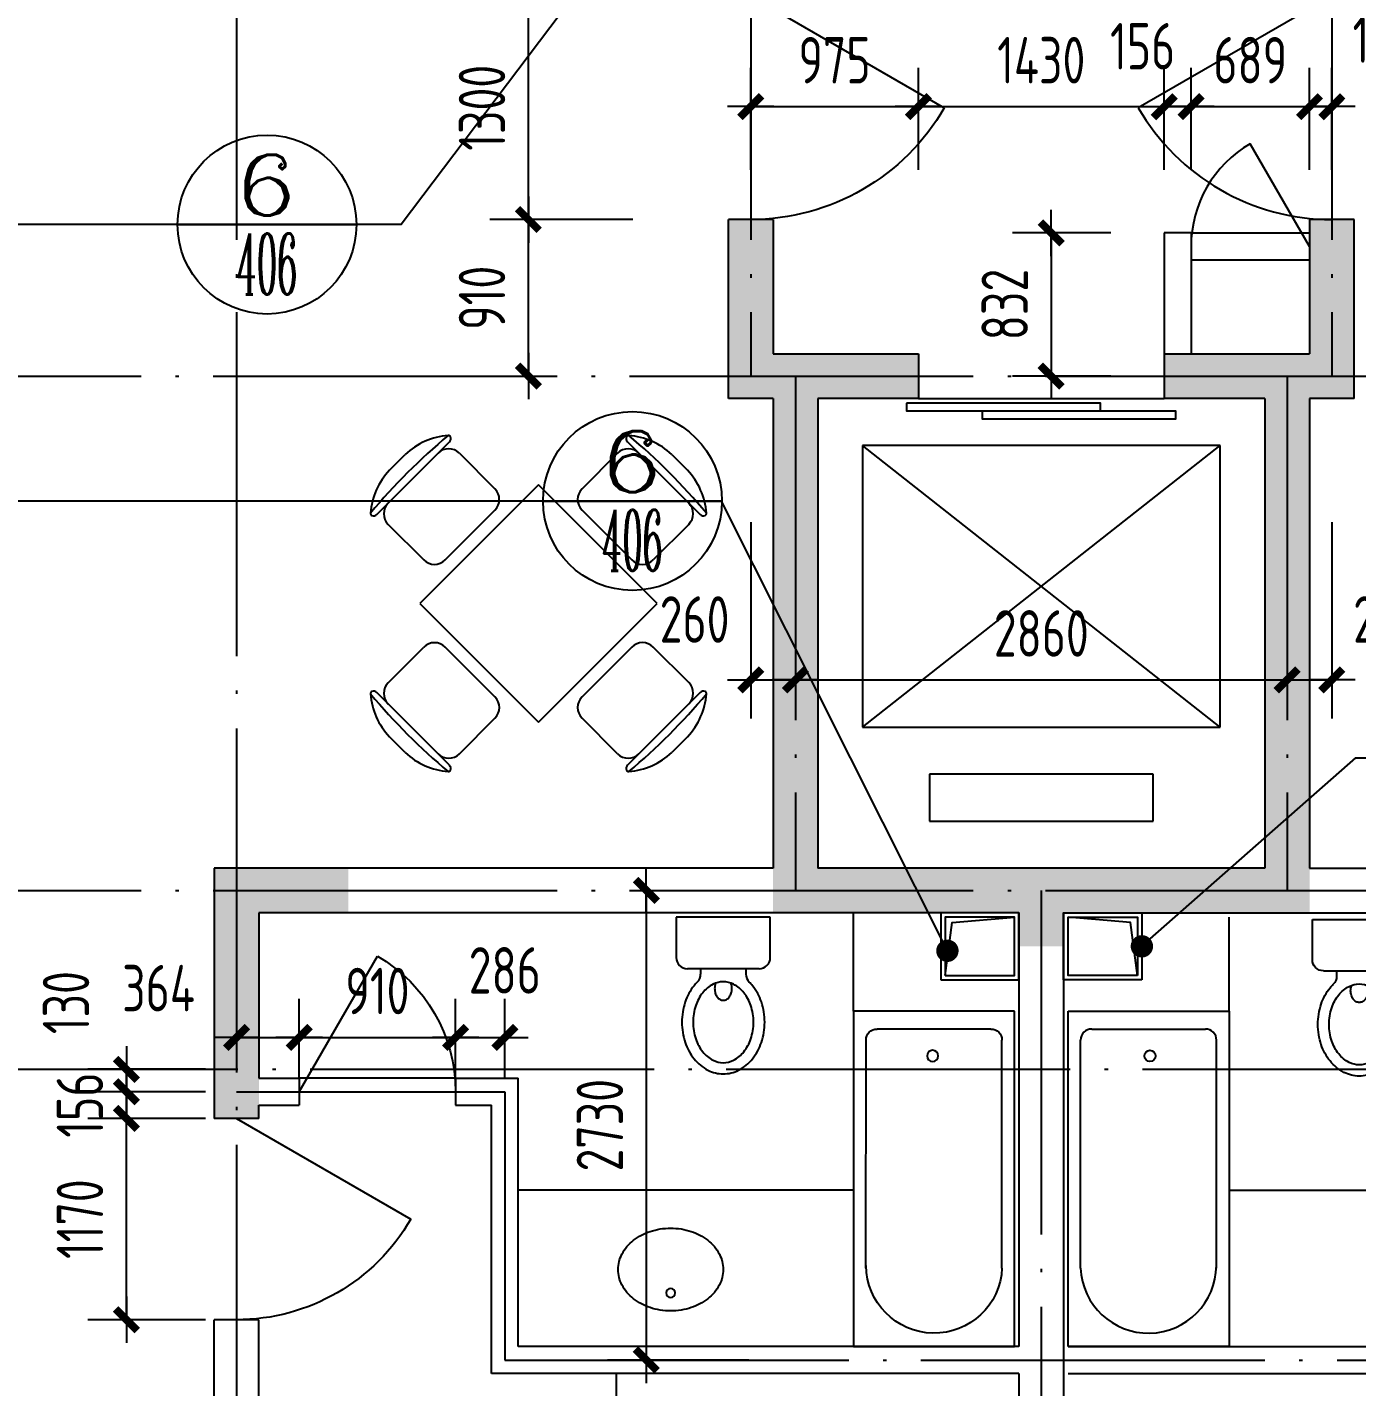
# Model space of a CAD drawing. Extents: x -726032 to 135930, y -151624 to 587044.
# Drawn here: x -609762 to -602029, y 556054 to 563958 of the extents above; entities that cross this region are included whole.
import ezdxf
from ezdxf.enums import TextEntityAlignment as Align

# ---------------------------------------------------------------- set-up
doc = ezdxf.new("R2010")
doc.units = 0
doc.header["$LTSCALE"] = 1000
doc.header["$MEASUREMENT"] = 0
doc.linetypes.add('DOTE', pattern=[2.42, 2, -0.2, 0.02, -0.2])
doc.layers.get('0').update_dxf_attribs({"linetype": 'CONTINUOUS'})
doc.layers.get('DEFPOINTS').update_dxf_attribs({"color": 1, "linetype": 'CONTINUOUS'})
for name, color, linetype in [('COLUMN', 170, 'CONTINUOUS'), ('DOTE', 8, 'DOTE'), ('GROUND', 45, 'CONTINUOUS'), ('LVTRY', 6, 'CONTINUOUS'), ('PUB_DIM', 245, 'CONTINUOUS'), ('STAIR', 42, 'CONTINUOUS'), ('WALL', 255, 'CONTINUOUS'), ('WINDOW', 155, 'CONTINUOUS'), ('WINDOW_TEXT', 7, 'CONTINUOUS'), ('家具', 252, 'CONTINUOUS'), ('引线', 213, 'CONTINUOUS')]:
    doc.layers.add(name, color=color, linetype=linetype)
doc.styles.add('COMP', font='COMPLEX', dxfattribs={"bigfont": 'hztxt'})
doc.styles.add('DIM_FONT', font='isocp.shx', dxfattribs={"width": 0.8})
doc.styles.add('SIMPLEX', font='SIMPLEX.SHX')
doc.dimstyles.new('AXIS', dxfattribs={"dimtxt": 300, "dimasz": 1, "dimexe": 250, "dimexo": 300, "dimgap": 150, "dimtad": 1, "dimdec": 0, "dimzin": 0, "dimdsep": 46, "dimtxsty": 'DIM_FONT', "dimcen": 0.09, "dimse1": 1, "dimse2": 1, "dimclrt": 142, "dimadec": 0, "dimazin": 0, "dimtfac": 1, "dimtdec": 0, "dimtix": 1, "dimtmove": 2, "dimatfit": 3, "dimfxl": 1, "dimtolj": 1, "dimtzin": 0, "dimarcsym": 0})
doc.dimstyles.new('DIMA', dxfattribs={"dimtxt": 300, "dimasz": 1, "dimexe": 250, "dimexo": 300, "dimgap": 150, "dimtad": 1, "dimdec": 0, "dimzin": 0, "dimdsep": 46, "dimtxsty": 'DIM_FONT', "dimcen": 0.09, "dimse1": 1, "dimclrt": 142, "dimadec": 0, "dimazin": 0, "dimtfac": 1, "dimtdec": 0, "dimtix": 1, "dimtmove": 2, "dimatfit": 3, "dimfxl": 1, "dimtolj": 1, "dimtzin": 0, "dimarcsym": 0})
doc.dimstyles.new('DIMB', dxfattribs={"dimtxt": 300, "dimasz": 1, "dimexe": 250, "dimexo": 300, "dimgap": 150, "dimtad": 1, "dimdec": 0, "dimzin": 0, "dimdsep": 46, "dimtxsty": 'DIM_FONT', "dimcen": 0.09, "dimse2": 1, "dimclrt": 142, "dimadec": 0, "dimazin": 0, "dimtfac": 1, "dimtdec": 0, "dimtix": 1, "dimtmove": 2, "dimatfit": 3, "dimfxl": 1, "dimtolj": 1, "dimtzin": 0, "dimarcsym": 0})
doc.dimstyles.new('DIMN', dxfattribs={"dimtxt": 300, "dimasz": 1, "dimexe": 250, "dimexo": 300, "dimgap": 150, "dimtad": 1, "dimdec": 0, "dimzin": 0, "dimdsep": 46, "dimtxsty": 'DIM_FONT', "dimcen": 0.09, "dimclrt": 142, "dimadec": 0, "dimazin": 0, "dimtfac": 1, "dimtdec": 0, "dimtix": 1, "dimtmove": 2, "dimatfit": 3, "dimfxl": 1, "dimtolj": 1, "dimtzin": 0, "dimarcsym": 0})

# ---------------------------------------------------------------- blocks, each defined once
blk = doc.blocks.new('_LV29')
for p, q in [((-360, 0), (360, 0)), ((-360, -1500), (-360, 0)), ((360, 0), (360, -1500)), ((-254.1, -80), (254.1, -80)), ((-304.2, -1149.3), (-304.1, -130)), ((304.2, -1149.3), (304.1, -130)), ((360, -1500), (-360, -1500))]:
    blk.add_line(p, q)
blk.add_circle((6.2, -200), 25)
for centre, radius, start, end in [((-254.1, -130), 50, 90, 179.99558), ((254.1, -130), 50, 0.00442, 90), ((-0.7, -1136.2), 303.8, 182.45444, 359.74723)]:
    blk.add_arc(centre, radius, start, end)
blk = doc.blocks.new('_DBLK')
blk.add_line((-0.5, 0), (0, -0.866))
blk.add_arc((-0.5, 0), 1, 300, 0)
at = {"layer": 'WINDOW_TEXT', "style": 'SIMPLEX', "flags": 9}
blk.add_attdef('A', text='', height=1, dxfattribs=at).set_placement((0, 1.5), align=Align.MIDDLE)
blk = doc.blocks.new('_DIMX')
blk.add_line((-150, 0), (150, 0))
at = {"const_width": 50}
blk.add_lwpolyline([(-70, -70), (70, 70)], dxfattribs=at)
blk = doc.blocks.new('*D720')
at = {"layer": 'DEFPOINTS', "color": 0, "transparency": 16777216}
for p in [(-604578.9, 563495.9), (-605553.9, 562859.4), (-604578.9, 562859.4)]:
    blk.add_point(p, dxfattribs=at)
at = {"layer": 'PUB_DIM', "color": 0, "lineweight": -2, "transparency": 16777216}
for p, q in [((-605553.9, 563129.4), (-605553.9, 563720.9)), ((-604578.9, 563129.4), (-604578.9, 563720.9)), ((-605553, 563495.9), (-604579.8, 563495.9))]:
    blk.add_line(p, q, dxfattribs=at)
at = {"layer": 'PUB_DIM', "color": 0, "lineweight": -2, "transparency": 16777216, "xscale": 0.9, "yscale": 0.9, "zscale": 0.9, "rotation": 180}
blk.add_blockref('_DIMX', (-605553.9, 563495.9), dxfattribs=at)
at = {"layer": 'PUB_DIM', "color": 0, "lineweight": -2, "transparency": 16777216, "xscale": 0.9, "yscale": 0.9, "zscale": 0.9}
blk.add_blockref('_DIMX', (-604578.9, 563495.9), dxfattribs=at)
at = {"layer": 'PUB_DIM', "color": 142, "transparency": 16777216, "insert": (-605066.4, 563765.9), "char_height": 270, "attachment_point": 5, "style": 'DIM_FONT'}
blk.add_mtext('\\A1;975', dxfattribs=at)
blk = doc.blocks.new('*D721')
at = {"layer": 'DEFPOINTS', "color": 0, "transparency": 16777216}
for p in [(-605553.9, 561351), (-605293.9, 561351), (-605293.9, 560163.3)]:
    blk.add_point(p, dxfattribs=at)
at = {"layer": 'PUB_DIM', "color": 0, "lineweight": -2, "transparency": 16777216}
for p, q in [((-605553.9, 561081), (-605553.9, 559938.3)), ((-605554.8, 560163.3), (-605555.7, 560163.3)), ((-605553.9, 560163.3), (-605293.9, 560163.3)), ((-605293, 560163.3), (-605292.1, 560163.3))]:
    blk.add_line(p, q, dxfattribs=at)
at = {"layer": 'PUB_DIM', "color": 0, "lineweight": -2, "transparency": 16777216, "xscale": 0.9, "yscale": 0.9, "zscale": 0.9}
blk.add_blockref('_DIMX', (-605553.9, 560163.3), dxfattribs=at)
at = {"layer": 'PUB_DIM', "color": 0, "lineweight": -2, "transparency": 16777216, "xscale": 0.9, "yscale": 0.9, "zscale": 0.9, "rotation": 180}
blk.add_blockref('_DIMX', (-605293.9, 560163.3), dxfattribs=at)
at = {"layer": 'PUB_DIM', "color": 142, "transparency": 16777216, "insert": (-605880.1, 560514.4), "char_height": 270, "attachment_point": 5, "style": 'DIM_FONT'}
blk.add_mtext('\\A1;260', dxfattribs=at)
blk = doc.blocks.new('*D1925')
at = {"layer": 'DEFPOINTS', "color": 0, "transparency": 16777216}
for p in [(-606846.6, 564139.5), (-605970, 564139.5), (-605970, 562839.5)]:
    blk.add_point(p, dxfattribs=at)
at = {"layer": 'PUB_DIM', "color": 0, "lineweight": -2, "transparency": 16777216}
for p, q in [((-606240, 564139.5), (-607071.6, 564139.5)), ((-606846.6, 562840.4), (-606846.6, 564138.6))]:
    blk.add_line(p, q, dxfattribs=at)
at = {"layer": 'PUB_DIM', "color": 0, "lineweight": -2, "transparency": 16777216, "xscale": 0.9, "yscale": 0.9, "zscale": 0.9}
for p, rotation in [((-606846.6, 564139.5), 90), ((-606846.6, 562839.5), 270)]:
    blk.add_blockref('_DIMX', p, dxfattribs=dict(at, rotation=rotation))
at = {"layer": 'PUB_DIM', "color": 142, "transparency": 16777216, "insert": (-607116.6, 563489.5), "char_height": 270, "attachment_point": 5, "rotation": 90, "style": 'DIM_FONT'}
blk.add_mtext('\\A1;1300', dxfattribs=at)
blk = doc.blocks.new('*D1927')
at = {"layer": 'DEFPOINTS', "color": 0, "transparency": 16777216}
for p in [(-606846.6, 562839.5), (-605970, 562839.5), (-605970, 561929.5)]:
    blk.add_point(p, dxfattribs=at)
at = {"layer": 'PUB_DIM', "color": 0, "lineweight": -2, "transparency": 16777216}
for p, q in [((-606240, 562839.5), (-607071.6, 562839.5)), ((-606846.6, 561930.4), (-606846.6, 562838.6))]:
    blk.add_line(p, q, dxfattribs=at)
at = {"layer": 'PUB_DIM', "color": 0, "lineweight": -2, "transparency": 16777216, "xscale": 0.9, "yscale": 0.9, "zscale": 0.9}
for p, rotation in [((-606846.6, 562839.5), 90), ((-606846.6, 561929.5), 270)]:
    blk.add_blockref('_DIMX', p, dxfattribs=dict(at, rotation=rotation))
at = {"layer": 'PUB_DIM', "color": 142, "transparency": 16777216, "insert": (-607116.6, 562384.5), "char_height": 270, "attachment_point": 5, "rotation": 90, "style": 'DIM_FONT'}
blk.add_mtext('\\A1;910', dxfattribs=at)
blk = doc.blocks.new('*D1928')
at = {"layer": 'DEFPOINTS', "color": 0, "transparency": 16777216}
for p in [(-606983.8, 558084.7), (-607269.8, 557573.8), (-606983.8, 557573.8)]:
    blk.add_point(p, dxfattribs=at)
at = {"layer": 'PUB_DIM', "color": 0, "lineweight": -2, "transparency": 16777216}
for p, q in [((-606983.8, 557843.8), (-606983.8, 558309.7)), ((-607268.9, 558084.7), (-606984.7, 558084.7))]:
    blk.add_line(p, q, dxfattribs=at)
at = {"layer": 'PUB_DIM', "color": 0, "lineweight": -2, "transparency": 16777216, "xscale": 0.9, "yscale": 0.9, "zscale": 0.9, "rotation": 180}
blk.add_blockref('_DIMX', (-607269.8, 558084.7), dxfattribs=at)
at = {"layer": 'PUB_DIM', "color": 0, "lineweight": -2, "transparency": 16777216, "xscale": 0.9, "yscale": 0.9, "zscale": 0.9}
blk.add_blockref('_DIMX', (-606983.8, 558084.7), dxfattribs=at)
at = {"layer": 'PUB_DIM', "color": 142, "transparency": 16777216, "insert": (-606983.9, 558474.7), "char_height": 270, "attachment_point": 5, "style": 'DIM_FONT'}
blk.add_mtext('\\A1;286', dxfattribs=at)
blk = doc.blocks.new('*D1929')
at = {"layer": 'DEFPOINTS', "color": 0, "transparency": 16777216}
for p in [(-607269.8, 558084.7), (-608179.8, 557573.8), (-607269.8, 557573.8)]:
    blk.add_point(p, dxfattribs=at)
at = {"layer": 'PUB_DIM', "color": 0, "lineweight": -2, "transparency": 16777216}
for p, q in [((-607269.8, 557843.8), (-607269.8, 558309.7)), ((-608178.9, 558084.7), (-607270.7, 558084.7))]:
    blk.add_line(p, q, dxfattribs=at)
at = {"layer": 'PUB_DIM', "color": 0, "lineweight": -2, "transparency": 16777216, "xscale": 0.9, "yscale": 0.9, "zscale": 0.9, "rotation": 180}
blk.add_blockref('_DIMX', (-608179.8, 558084.7), dxfattribs=at)
at = {"layer": 'PUB_DIM', "color": 0, "lineweight": -2, "transparency": 16777216, "xscale": 0.9, "yscale": 0.9, "zscale": 0.9}
blk.add_blockref('_DIMX', (-607269.8, 558084.7), dxfattribs=at)
at = {"layer": 'PUB_DIM', "color": 142, "transparency": 16777216, "insert": (-607724.8, 558354.7), "char_height": 270, "attachment_point": 5, "style": 'DIM_FONT'}
blk.add_mtext('\\A1;910', dxfattribs=at)
blk = doc.blocks.new('M_C31TFZ')
for p, q in [((-728.8, 395.1), (-403.6, 720.3)), ((-359.4, 669.1), (-200.3, 510)), ((348.5, 669.3), (189.4, 510.2)), ((392.7, 720.5), (717.9, 395.3)), ((-672, 593.4), (-601.9, 663.5)), ((591, 663.6), (661.1, 593.5)), ((-5.3, 527.4), (-535.7, -3)), ((525, -3), (-5.3, 527.4)), ((-423, 191.8), (-200.3, 414.5)), ((189.4, 414.7), (412.1, 192)), ((-677.6, 350.9), (-518.5, 191.8)), ((666.7, 351.1), (507.6, 192)), ((-535.7, -3), (-5.3, -533.3)), ((-5.3, -533.3), (525, -3)), ((-677.4, -357), (-518.3, -197.9)), ((-200.1, -420.6), (-422.8, -197.9)), ((412.3, -197.7), (189.6, -420.4)), ((666.9, -356.8), (507.8, -197.7)), ((-403.4, -726.5), (-728.6, -401.2)), ((718.1, -401), (392.9, -726.3)), ((-359.2, -675.2), (-200.1, -516.1)), ((348.7, -675), (189.6, -515.9)), ((-601.7, -669.6), (-671.8, -599.5)), ((661.3, -599.3), (591.2, -669.4))]:
    blk.add_line(p, q)
for centre, radius, start, end in [((1327.3, -1335.8), 2712.7, 129.8023, 140.1977), ((-385.7, 433.5), 315.6, 94.27346, 133.23486), ((-408.5, 738.3), 10, 22.33001, 94.27346), ((-417.7, 734.5), 20, 315, 22.33001), ((406.8, 734.7), 20, 157.66999, 225), ((397.6, 738.5), 10, 85.72654, 157.66999), ((-1338.2, -1335.6), 2712.7, 39.8023, 50.1977), ((374.8, 433.7), 315.6, 46.76514, 85.72654), ((-407.1, 621.3), 67.5, 45, 135), ((396.2, 621.5), 67.5, 45, 135), ((-442, 377.2), 315.6, 136.76514, 175.72654), ((431.2, 377.4), 315.6, 4.27346, 43.23486), ((-248, 462.2), 67.5, 315, 45), ((237.1, 462.4), 67.5, 135, 225), ((-629.8, 398.6), 67.5, 135, 225), ((619, 398.8), 67.5, 315, 45), ((-746.8, 399.9), 10, 175.72654, 247.66999), ((-743, 409.2), 20, 247.66999, 315), ((732.1, 409.4), 20, 225, 292.33001), ((735.9, 400.1), 10, 292.33001, 4.27346), ((-470.7, 239.5), 67.5, 225, 315), ((459.9, 239.7), 67.5, 225, 315), ((-470.5, -245.6), 67.5, 45, 135), ((460.1, -245.4), 67.5, 45, 135), ((-629.6, -404.7), 67.5, 135, 225), ((619.2, -404.5), 67.5, 315, 45), ((-746.6, -406.1), 10, 112.33001, 184.27346), ((-441.8, -383.3), 315.6, 184.27346, 223.23486), ((1327.5, 1329.7), 2712.7, 219.8023, 230.1977), ((-742.8, -415.3), 20, 45, 112.33001), ((-247.8, -468.4), 67.5, 315, 45), ((237.3, -468.2), 67.5, 135, 225), ((-1338, 1329.9), 2712.7, 309.8023, 320.1977), ((431.3, -383.1), 315.6, 316.76514, 355.72654), ((732.3, -415.1), 20, 67.66999, 135), ((736.1, -405.9), 10, 355.72654, 67.66999), ((-385.5, -439.7), 315.6, 226.76514, 265.72654), ((-406.9, -627.5), 67.5, 225, 315), ((-417.5, -740.6), 20, 337.66999, 45), ((396.4, -627.3), 67.5, 225, 315), ((407, -740.4), 20, 135, 202.33001), ((375, -439.5), 315.6, 274.27346, 313.23486), ((-408.3, -744.4), 10, 265.72654, 337.66999), ((397.8, -744.2), 10, 202.33001, 274.27346)]:
    blk.add_arc(centre, radius, start, end)
at = {"width": 0.8, "flags": 9}
for tag in ['XSIZE', 'YSIZE']:
    blk.add_attdef(tag, (0, 0), '', height=0.5, dxfattribs=at)
blk = doc.blocks.new('_INDEX')
blk.add_line((-0.5, 0), (0.5, 0))
blk.add_circle((0, 0), 0.5)
at = {"style": 'COMP'}
for tag, width, p, p2 in [('1', 2.333333, (-0.17, 0.05), (0.17, 0.05)), ('-', 1.166667, (-0.17, -0.39), (0.17, -0.39))]:
    blk.add_attdef(tag, text='', height=0.34, dxfattribs=dict(at, width=width)).set_placement(p, p2, align=Align.FIT)
blk = doc.blocks.new('*D1930')
at = {"layer": 'DEFPOINTS', "color": 0, "transparency": 16777216}
for p in [(-608179.8, 558084.7), (-608543.8, 557573.8), (-608179.8, 557573.8)]:
    blk.add_point(p, dxfattribs=at)
at = {"layer": 'PUB_DIM', "color": 0, "lineweight": -2, "transparency": 16777216}
for p, q in [((-608179.8, 557843.8), (-608179.8, 558309.7)), ((-608542.9, 558084.7), (-608180.7, 558084.7))]:
    blk.add_line(p, q, dxfattribs=at)
at = {"layer": 'PUB_DIM', "color": 0, "lineweight": -2, "transparency": 16777216, "xscale": 0.9, "yscale": 0.9, "zscale": 0.9, "rotation": 180}
blk.add_blockref('_DIMX', (-608543.8, 558084.7), dxfattribs=at)
at = {"layer": 'PUB_DIM', "color": 0, "lineweight": -2, "transparency": 16777216, "xscale": 0.9, "yscale": 0.9, "zscale": 0.9}
blk.add_blockref('_DIMX', (-608179.8, 558084.7), dxfattribs=at)
at = {"layer": 'PUB_DIM', "color": 142, "transparency": 16777216, "insert": (-608997.5, 558371.3), "char_height": 270, "attachment_point": 5, "style": 'DIM_FONT'}
blk.add_mtext('\\A1;364', dxfattribs=at)
blk = doc.blocks.new('_LV5')
for p, q in [((210.1, 0), (-210.1, 0)), ((-210.1, 0), (-210.1, -180)), ((210.1, -180), (210.1, 0)), ((160.1, -230), (-160.1, -230)), ((-101.4, -230), (-101.4, -254.3)), ((101.4, -230), (101.4, -254.1))]:
    blk.add_line(p, q)
blk.add_lwpolyline([(-135.1, -469.4, 0.080312), (-123, -544.2, 0.089014), (-91.8, -601.5, 0.104918), (-45.6, -639.3, 0.119812), (0.1, -650.4, 0.119812), (45.8, -639.3, 0.104918), (92, -601.5, 0.089014), (123.2, -544.2, 0.080312), (135.3, -469.4, 0.080312), (123.2, -394.6, 0.089014), (92, -337.3, 0.104918), (45.8, -299.5, 0.119812), (0.1, -288.4, 0.119812), (-45.6, -299.5, 0.104918), (-91.8, -337.3, 0.089014), (-123, -394.6, 0.080312)], format="xyb", close=True)
for points in [[(-38.7, -318.5, 0.073567), (-35.6, -339.5, 0.084454), (-27.4, -356, 0.10642), (-14.1, -367.8, 0.129709), (0, -371.5, 0.129709), (14.1, -367.8, 0.10642), (27.4, -356, 0.084454), (35.6, -339.5, 0.073567), (38.7, -318.5, 0.073567), (35.6, -297.5, 0.014016), (34.7, -294.6, 0.10642)], [(-34.7, -294.7, 0.013578), (-35.6, -297.5, 0.073567), (-38.7, -318.5, 0.073567)]]:
    blk.add_lwpolyline(points, format="xyb")
for centre, radius, start, end in [((-160.1, -180), 50, 180, 270), ((160.1, -180), 50, 270, 0), ((20.4, -427.3), 193.8, 134.81437, 141.28635), ((-151.4, -254.3), 50, 314.81437, 0), ((151.4, -254.1), 50, 180, 225.25549), ((-20.2, -427.3), 193.8, 38.71365, 45.25549), ((52.2, -452.8), 234.6, 141.28635, 161.63333), ((-52, -452.8), 234.6, 18.36667, 38.71365), ((102.3, -469.4), 287.4, 161.63333, 180), ((-102.1, -469.4), 287.4, 0, 18.36667), ((102.3, -469.4), 287.4, 180, 198.36667), ((-102.1, -469.4), 287.4, 341.63333, 0), ((52.2, -486), 234.6, 198.36667, 218.71365), ((-52, -486), 234.6, 321.28635, 341.63333), ((20.4, -511.6), 193.8, 218.71365, 242.67141), ((-20.2, -511.6), 193.8, 297.32859, 321.28635), ((0.1, -550.8), 149.6, 242.67141, 270), ((0.1, -550.8), 149.6, 270, 297.32859)]:
    blk.add_arc(centre, radius, start, end)
blk = doc.blocks.new('_LV4')
blk.add_lwpolyline([(0, -520, 0.078966), (92.3, -505.3, 0.088152), (166.2, -465.8, 0.105269), (218.1, -403.4, 0.121685), (235, -335, 0.121685), (218.1, -266.6, 0.105269), (166.2, -204.2, 0.088152), (92.3, -164.7, 0.078966), (0, -150, 0.078966), (-92.3, -164.7, 0.088152), (-166.2, -204.2, 0.105269), (-218.1, -266.6, 0.121685), (-235, -335, 0.121685), (-218.1, -403.4, 0.105269), (-166.2, -465.8, 0.088152), (-92.3, -505.3, 0.078966)], format="xyb", close=True)
blk.add_circle((0, -230), 20)
blk = doc.blocks.new('*D1931')
at = {"layer": 'DEFPOINTS', "color": 0, "transparency": 16777216}
for p in [(-605293.9, 558939.5), (-606160.9, 556209.5), (-605293.9, 556209.5)]:
    blk.add_point(p, dxfattribs=at)
at = {"layer": 'PUB_DIM', "color": 0, "lineweight": -2, "transparency": 16777216}
for p, q in [((-606160.9, 558938.6), (-606160.9, 556210.4)), ((-605563.9, 556209.5), (-606385.9, 556209.5))]:
    blk.add_line(p, q, dxfattribs=at)
at = {"layer": 'PUB_DIM', "color": 0, "lineweight": -2, "transparency": 16777216, "xscale": 0.9, "yscale": 0.9, "zscale": 0.9}
for p, rotation in [((-606160.9, 558939.5), 90), ((-606160.9, 556209.5), 270)]:
    blk.add_blockref('_DIMX', p, dxfattribs=dict(at, rotation=rotation))
at = {"layer": 'PUB_DIM', "color": 142, "transparency": 16777216, "insert": (-606430.9, 557574.5), "char_height": 270, "attachment_point": 5, "rotation": 90, "style": 'DIM_FONT'}
blk.add_mtext('\\A1;2730', dxfattribs=at)
blk = doc.blocks.new('*D732')
at = {"layer": 'DEFPOINTS', "color": 0, "transparency": 16777216}
for p in [(-609184.7, 557613.5), (-608454.5, 557613.5), (-608454.5, 556443.5)]:
    blk.add_point(p, dxfattribs=at)
at = {"layer": 'PUB_DIM', "color": 0, "lineweight": -2, "transparency": 16777216}
for p, q in [((-608724.5, 557613.5), (-609409.7, 557613.5)), ((-609184.7, 556444.4), (-609184.7, 557612.6)), ((-608724.5, 556443.5), (-609409.7, 556443.5))]:
    blk.add_line(p, q, dxfattribs=at)
at = {"layer": 'PUB_DIM', "color": 0, "lineweight": -2, "transparency": 16777216, "xscale": 0.9, "yscale": 0.9, "zscale": 0.9}
for p, rotation in [((-609184.7, 557613.5), 90), ((-609184.7, 556443.5), 270)]:
    blk.add_blockref('_DIMX', p, dxfattribs=dict(at, rotation=rotation))
at = {"layer": 'PUB_DIM', "color": 142, "transparency": 16777216, "insert": (-609454.7, 557028.5), "char_height": 270, "attachment_point": 5, "rotation": 90, "style": 'DIM_FONT'}
blk.add_mtext('\\A1;1170', dxfattribs=at)
blk = doc.blocks.new('*D733')
at = {"layer": 'DEFPOINTS', "color": 0, "transparency": 16777216}
for p in [(-609184.7, 557899.5), (-608454.5, 557899.5), (-608454.5, 557769.5)]:
    blk.add_point(p, dxfattribs=at)
at = {"layer": 'PUB_DIM', "color": 0, "lineweight": -2, "transparency": 16777216}
for p, q in [((-608724.5, 557899.5), (-609409.7, 557899.5)), ((-609184.7, 557900.4), (-609184.7, 557901.3)), ((-609184.7, 557769.5), (-609184.7, 557899.5)), ((-608724.5, 557769.5), (-609409.7, 557769.5)), ((-609184.7, 557768.6), (-609184.7, 557767.7))]:
    blk.add_line(p, q, dxfattribs=at)
at = {"layer": 'PUB_DIM', "color": 0, "lineweight": -2, "transparency": 16777216, "xscale": 0.9, "yscale": 0.9, "zscale": 0.9}
for p, rotation in [((-609184.7, 557899.5), 270), ((-609184.7, 557769.5), 90)]:
    blk.add_blockref('_DIMX', p, dxfattribs=dict(at, rotation=rotation))
at = {"layer": 'PUB_DIM', "color": 142, "transparency": 16777216, "insert": (-609535.7, 558287.4), "char_height": 270, "attachment_point": 5, "rotation": 90, "style": 'DIM_FONT'}
blk.add_mtext('\\A1;130', dxfattribs=at)
blk = doc.blocks.new('*D1940')
at = {"layer": 'DEFPOINTS', "color": 0, "transparency": 16777216}
for p in [(-609184.7, 557769.5), (-608454.5, 557769.5), (-608454.5, 557613.5)]:
    blk.add_point(p, dxfattribs=at)
at = {"layer": 'PUB_DIM', "color": 0, "lineweight": -2, "transparency": 16777216}
for p, q in [((-608724.5, 557769.5), (-609409.7, 557769.5)), ((-609184.7, 557770.4), (-609184.7, 557771.3)), ((-609184.7, 557613.5), (-609184.7, 557769.5)), ((-609184.7, 557612.6), (-609184.7, 557611.7))]:
    blk.add_line(p, q, dxfattribs=at)
at = {"layer": 'PUB_DIM', "color": 0, "lineweight": -2, "transparency": 16777216, "xscale": 0.9, "yscale": 0.9, "zscale": 0.9}
for p, rotation in [((-609184.7, 557769.5), 270), ((-609184.7, 557613.5), 90)]:
    blk.add_blockref('_DIMX', p, dxfattribs=dict(at, rotation=rotation))
at = {"layer": 'PUB_DIM', "color": 142, "transparency": 16777216, "insert": (-609454.7, 557691.5), "char_height": 270, "attachment_point": 5, "rotation": 90, "style": 'DIM_FONT'}
blk.add_mtext('\\A1;156', dxfattribs=at)
blk = doc.blocks.new('*D1989')
at = {"layer": 'DEFPOINTS', "color": 0, "transparency": 16777216}
for p in [(-602173.9, 563495.9), (-602303.9, 562859.4), (-602173.9, 562859.4)]:
    blk.add_point(p, dxfattribs=at)
at = {"layer": 'PUB_DIM', "color": 0, "lineweight": -2, "transparency": 16777216}
for p, q in [((-602173.9, 563129.4), (-602173.9, 563720.9)), ((-602304.8, 563495.9), (-602305.7, 563495.9)), ((-602303.9, 563495.9), (-602173.9, 563495.9)), ((-602173, 563495.9), (-602172.1, 563495.9))]:
    blk.add_line(p, q, dxfattribs=at)
at = {"layer": 'PUB_DIM', "color": 0, "lineweight": -2, "transparency": 16777216, "xscale": 0.9, "yscale": 0.9, "zscale": 0.9}
blk.add_blockref('_DIMX', (-602303.9, 563495.9), dxfattribs=at)
at = {"layer": 'PUB_DIM', "color": 0, "lineweight": -2, "transparency": 16777216, "xscale": 0.9, "yscale": 0.9, "zscale": 0.9, "rotation": 180}
blk.add_blockref('_DIMX', (-602173.9, 563495.9), dxfattribs=at)
at = {"layer": 'PUB_DIM', "color": 142, "transparency": 16777216, "insert": (-601870.1, 563885.9), "char_height": 270, "attachment_point": 5, "style": 'DIM_FONT'}
blk.add_mtext('\\A1;130', dxfattribs=at)
blk = doc.blocks.new('*D786')
at = {"layer": 'DEFPOINTS', "color": 0, "transparency": 16777216}
for p in [(-602303.9, 563495.9), (-602992.9, 562859.4), (-602303.9, 562859.4)]:
    blk.add_point(p, dxfattribs=at)
at = {"layer": 'PUB_DIM', "color": 0, "lineweight": -2, "transparency": 16777216}
for p, q in [((-602992.9, 563129.4), (-602992.9, 563720.9)), ((-602303.9, 563129.4), (-602303.9, 563720.9)), ((-602992, 563495.9), (-602304.8, 563495.9))]:
    blk.add_line(p, q, dxfattribs=at)
at = {"layer": 'PUB_DIM', "color": 0, "lineweight": -2, "transparency": 16777216, "xscale": 0.9, "yscale": 0.9, "zscale": 0.9, "rotation": 180}
blk.add_blockref('_DIMX', (-602992.9, 563495.9), dxfattribs=at)
at = {"layer": 'PUB_DIM', "color": 0, "lineweight": -2, "transparency": 16777216, "xscale": 0.9, "yscale": 0.9, "zscale": 0.9}
blk.add_blockref('_DIMX', (-602303.9, 563495.9), dxfattribs=at)
at = {"layer": 'PUB_DIM', "color": 142, "transparency": 16777216, "insert": (-602648.4, 563765.9), "char_height": 270, "attachment_point": 5, "style": 'DIM_FONT'}
blk.add_mtext('\\A1;689', dxfattribs=at)
blk = doc.blocks.new('M_A1SFU')
blk.add_line((-0.5, 0), (0, -0.866))
blk.add_arc((-0.5, 0), 1, 300, 0)
blk = doc.blocks.new('*D787')
at = {"layer": 'DEFPOINTS', "color": 0, "transparency": 16777216}
for p in [(-603148.9, 563495.9), (-604578.9, 562859.4), (-603148.9, 562859.4)]:
    blk.add_point(p, dxfattribs=at)
at = {"layer": 'PUB_DIM', "color": 0, "lineweight": -2, "transparency": 16777216}
for p, q in [((-604578.9, 563129.4), (-604578.9, 563720.9)), ((-603148.9, 563129.4), (-603148.9, 563720.9)), ((-604578, 563495.9), (-603149.8, 563495.9))]:
    blk.add_line(p, q, dxfattribs=at)
at = {"layer": 'PUB_DIM', "color": 0, "lineweight": -2, "transparency": 16777216, "xscale": 0.9, "yscale": 0.9, "zscale": 0.9, "rotation": 180}
blk.add_blockref('_DIMX', (-604578.9, 563495.9), dxfattribs=at)
at = {"layer": 'PUB_DIM', "color": 0, "lineweight": -2, "transparency": 16777216, "xscale": 0.9, "yscale": 0.9, "zscale": 0.9}
blk.add_blockref('_DIMX', (-603148.9, 563495.9), dxfattribs=at)
at = {"layer": 'PUB_DIM', "color": 142, "transparency": 16777216, "insert": (-603863.9, 563765.9), "char_height": 270, "attachment_point": 5, "style": 'DIM_FONT'}
blk.add_mtext('\\A1;1430', dxfattribs=at)
blk = doc.blocks.new('*D788')
at = {"layer": 'DEFPOINTS', "color": 0, "transparency": 16777216}
for p in [(-602992.9, 563495.9), (-603148.9, 562859.4), (-602992.9, 562859.4)]:
    blk.add_point(p, dxfattribs=at)
at = {"layer": 'PUB_DIM', "color": 0, "lineweight": -2, "transparency": 16777216}
for p, q in [((-603148.9, 563129.4), (-603148.9, 563720.9)), ((-602992.9, 563129.4), (-602992.9, 563720.9)), ((-603149.8, 563495.9), (-603150.7, 563495.9)), ((-603148.9, 563495.9), (-602992.9, 563495.9)), ((-602992, 563495.9), (-602991.1, 563495.9))]:
    blk.add_line(p, q, dxfattribs=at)
at = {"layer": 'PUB_DIM', "color": 0, "lineweight": -2, "transparency": 16777216, "xscale": 0.9, "yscale": 0.9, "zscale": 0.9}
blk.add_blockref('_DIMX', (-603148.9, 563495.9), dxfattribs=at)
at = {"layer": 'PUB_DIM', "color": 0, "lineweight": -2, "transparency": 16777216, "xscale": 0.9, "yscale": 0.9, "zscale": 0.9, "rotation": 180}
blk.add_blockref('_DIMX', (-602992.9, 563495.9), dxfattribs=at)
at = {"layer": 'PUB_DIM', "color": 142, "transparency": 16777216, "insert": (-603274.3, 563846.9), "char_height": 270, "attachment_point": 5, "style": 'DIM_FONT'}
blk.add_mtext('\\A1;156', dxfattribs=at)
blk = doc.blocks.new('_LIFTD')
for points in [[(-0.5476, -0.6024), (-0.5476, -0.7742), (0.2411, -0.7742), (0.2411, -0.6024), (-0.5476, -0.6024)], [(-0.2411, -0.7836), (-0.2411, -0.9554), (0.5476, -0.9554), (0.5476, -0.7836), (-0.2411, -0.7836)]]:
    blk.add_lwpolyline(points)
blk = doc.blocks.new('*D789')
at = {"layer": 'DEFPOINTS', "color": 0, "transparency": 16777216}
for p in [(-603190.3, 562761.5), (-603806.2, 561929.5), (-603190.3, 561929.5)]:
    blk.add_point(p, dxfattribs=at)
at = {"layer": 'PUB_DIM', "color": 0, "lineweight": -2, "transparency": 16777216}
for p, q in [((-603460.3, 562761.5), (-604031.2, 562761.5)), ((-603806.2, 562760.6), (-603806.2, 561930.4)), ((-603460.3, 561929.5), (-604031.2, 561929.5))]:
    blk.add_line(p, q, dxfattribs=at)
at = {"layer": 'PUB_DIM', "color": 0, "lineweight": -2, "transparency": 16777216, "xscale": 0.9, "yscale": 0.9, "zscale": 0.9}
for p, rotation in [((-603806.2, 562761.5), 90), ((-603806.2, 561929.5), 270)]:
    blk.add_blockref('_DIMX', p, dxfattribs=dict(at, rotation=rotation))
at = {"layer": 'PUB_DIM', "color": 142, "transparency": 16777216, "insert": (-604076.3, 562345.5), "char_height": 270, "attachment_point": 5, "rotation": 90, "style": 'DIM_FONT'}
blk.add_mtext('\\A1;832', dxfattribs=at)
blk = doc.blocks.new('*D3887')
at = {"layer": 'DEFPOINTS', "color": 0, "transparency": 16777216}
for p in [(-605293.9, 561351), (-602433.9, 561351), (-602433.9, 560163.3)]:
    blk.add_point(p, dxfattribs=at)
at = {"layer": 'PUB_DIM', "color": 0, "lineweight": -2, "transparency": 16777216}
blk.add_line((-605293, 560163.3), (-602434.8, 560163.3), dxfattribs=at)
at = {"layer": 'PUB_DIM', "color": 0, "lineweight": -2, "transparency": 16777216, "xscale": 0.9, "yscale": 0.9, "zscale": 0.9, "rotation": 180}
blk.add_blockref('_DIMX', (-605293.9, 560163.3), dxfattribs=at)
at = {"layer": 'PUB_DIM', "color": 0, "lineweight": -2, "transparency": 16777216, "xscale": 0.9, "yscale": 0.9, "zscale": 0.9}
blk.add_blockref('_DIMX', (-602433.9, 560163.3), dxfattribs=at)
at = {"layer": 'PUB_DIM', "color": 142, "transparency": 16777216, "insert": (-603863.9, 560433.4), "char_height": 270, "attachment_point": 5, "style": 'DIM_FONT'}
blk.add_mtext('\\A1;2860', dxfattribs=at)
blk = doc.blocks.new('*D3888')
at = {"layer": 'DEFPOINTS', "color": 0, "transparency": 16777216}
for p in [(-602433.9, 561351), (-602173.9, 561351), (-602173.9, 560163.3)]:
    blk.add_point(p, dxfattribs=at)
at = {"layer": 'PUB_DIM', "color": 0, "lineweight": -2, "transparency": 16777216}
for p, q in [((-602173.9, 561081), (-602173.9, 559938.3)), ((-602434.8, 560163.3), (-602435.7, 560163.3)), ((-602433.9, 560163.3), (-602173.9, 560163.3)), ((-602173, 560163.3), (-602172.1, 560163.3))]:
    blk.add_line(p, q, dxfattribs=at)
at = {"layer": 'PUB_DIM', "color": 0, "lineweight": -2, "transparency": 16777216, "xscale": 0.9, "yscale": 0.9, "zscale": 0.9}
blk.add_blockref('_DIMX', (-602433.9, 560163.3), dxfattribs=at)
at = {"layer": 'PUB_DIM', "color": 0, "lineweight": -2, "transparency": 16777216, "xscale": 0.9, "yscale": 0.9, "zscale": 0.9, "rotation": 180}
blk.add_blockref('_DIMX', (-602173.9, 560163.3), dxfattribs=at)
at = {"layer": 'PUB_DIM', "color": 142, "transparency": 16777216, "insert": (-601847.3, 560514.4), "char_height": 270, "attachment_point": 5, "style": 'DIM_FONT'}
blk.add_mtext('\\A1;260', dxfattribs=at)

msp = doc.modelspace()

# ---------------------------------------------------------------- linework, layer by layer
at = {"layer": 'COLUMN'}
for points in [[(-605683.9, 562839.5), (-605683.9, 561799.5), (-605423.9, 562839.5), (-605423.9, 561799.5)], [(-602303.9, 562059.5), (-602043.9, 561799.5), (-602303.9, 562839.5), (-602043.9, 562839.5)], [(-605423.9, 562059.5), (-605163.9, 561799.5), (-604578.9, 562059.5), (-604578.9, 561799.5)], [(-605423.9, 562059.5), (-605423.9, 558809.5), (-605163.9, 561799.5), (-605163.9, 558809.5)], [(-603148.9, 562059.5), (-603148.9, 561799.5), (-602303.9, 562059.5), (-602043.9, 561799.5)], [(-602563.9, 561799.5), (-602563.9, 558809.5), (-602303.9, 561799.5), (-602303.9, 558809.5)], [(-608673.9, 559069.5), (-608413.9, 558809.5), (-607893.9, 559069.5), (-607893.9, 558809.5)], [(-608673.9, 559069.5), (-608673.9, 557613.5), (-608413.9, 558809.5), (-608413.9, 557613.5)], [(-605163.9, 559069.5), (-605163.9, 558809.5), (-602563.9, 559069.5), (-602563.9, 558809.5)], [(-603993.9, 558809.5), (-603993.9, 558614.5), (-603733.9, 558809.5), (-603733.9, 558614.5)]]:
    msp.add_solid(points, dxfattribs=at)
at = {"layer": 'DOTE'}
for p, q in [((-608543.9, 574401.4), (-608543.9, 546557.4)), ((-605553.9, 574401.4), (-605553.9, 561929.5)), ((-602173.9, 574401.4), (-602173.9, 561929.5)), ((-615939.2, 561929.5), (-546307.4, 561929.5)), ((-605293.9, 561929.5), (-605293.9, 558939.5)), ((-602433.9, 561929.5), (-602433.9, 558939.5)), ((-615939.2, 558939.5), (-546307.4, 558939.5)), ((-603863.9, 558939.5), (-603863.9, 546557.4)), ((-615375.6, 557899.5), (-546307.4, 557899.5)), ((-608543.9, 557769.5), (-606983.9, 557769.5)), ((-606983.9, 557769.5), (-606983.9, 556209.5)), ((-606983.9, 556209.5), (-600743.9, 556209.5))]:
    msp.add_line(p, q, dxfattribs=at)
at = {"layer": 'GROUND'}
for p, q in [((-602992.9, 562761.5), (-602303.9, 562761.5)), ((-602992.9, 562605.5), (-602303.9, 562605.5)), ((-607269.9, 557847.5), (-608179.9, 557847.5))]:
    msp.add_line(p, q, dxfattribs=at)
at = {"layer": 'LVTRY'}
for p, q in [((-604955.9, 558237.5), (-604955.9, 558809.5)), ((-602771.9, 558237.5), (-602771.9, 558783.5)), ((-604951.5, 557197.5), (-606905.9, 557197.5)), ((-602771.9, 557197.5), (-600821.9, 557197.5))]:
    msp.add_line(p, q, dxfattribs=at)
for points in [[(-604448.9, 558419.5), (-603993.9, 558419.5), (-603993.9, 558809.5), (-604448.9, 558809.5)], [(-604422.9, 558445.5), (-604019.9, 558445.5), (-604019.9, 558783.5), (-604422.9, 558783.5)], [(-603278.9, 558419.5), (-603733.9, 558419.5), (-603733.9, 558809.5), (-603278.9, 558809.5)], [(-603304.9, 558445.5), (-603707.9, 558445.5), (-603707.9, 558783.5), (-603304.9, 558783.5)]]:
    msp.add_lwpolyline(points, close=True, dxfattribs=at)
for points in [[(-604422.9, 558445.5), (-604382.8, 558753.2), (-604019.9, 558783.5)], [(-603304.9, 558445.5), (-603344.9, 558753.2), (-603707.9, 558783.5)]]:
    msp.add_lwpolyline(points, dxfattribs=at)
at = {"layer": 'STAIR'}
for p, q in [((-604578.9, 561799.5), (-603148.9, 561799.5)), ((-602823.9, 561526.5), (-604903.9, 561526.5)), ((-604903.9, 559888.5), (-602823.9, 561526.5)), ((-602823.9, 559888.5), (-604903.9, 561526.5)), ((-604903.9, 561526.5), (-604903.9, 559888.5)), ((-602823.9, 559888.5), (-602823.9, 561526.5)), ((-604903.9, 559888.5), (-602823.9, 559888.5)), ((-603213.9, 559615.5), (-604513.9, 559615.5)), ((-604513.9, 559615.5), (-604513.9, 559342.5)), ((-603213.9, 559342.5), (-603213.9, 559615.5)), ((-604513.9, 559342.5), (-603213.9, 559342.5))]:
    msp.add_line(p, q, dxfattribs=at)
at = {"layer": 'WALL'}
for p, q in [((-605423.9, 562839.5), (-605683.9, 562839.5)), ((-605683.9, 561799.5), (-605683.9, 562839.5)), ((-605423.9, 562839.5), (-605423.9, 562059.5)), ((-602043.9, 562839.5), (-602303.9, 562839.5)), ((-602303.9, 562839.5), (-602303.9, 562059.5)), ((-602043.9, 561799.5), (-602043.9, 562839.5)), ((-603148.9, 562761.5), (-603148.9, 561799.5)), ((-602992.9, 562761.5), (-603148.9, 562761.5)), ((-602992.9, 562761.5), (-602992.9, 562059.5)), ((-605423.9, 562059.5), (-604578.9, 562059.5)), ((-604578.9, 562059.5), (-604578.9, 561799.5)), ((-603148.9, 562059.5), (-602303.9, 562059.5)), ((-605423.9, 561799.5), (-605683.9, 561799.5)), ((-605423.9, 561799.5), (-605423.9, 559069.5)), ((-604578.9, 561799.5), (-605163.9, 561799.5)), ((-605163.9, 561799.5), (-605163.9, 559069.5)), ((-602563.9, 561799.5), (-603148.9, 561799.5)), ((-602563.9, 561799.5), (-602563.9, 559069.5)), ((-602303.9, 561799.5), (-602303.9, 559069.5)), ((-602043.9, 561799.5), (-602303.9, 561799.5)), ((-605423.9, 559069.5), (-608673.9, 559069.5)), ((-608673.9, 559069.5), (-608673.9, 557613.5)), ((-602563.9, 559069.5), (-605163.9, 559069.5)), ((-602303.9, 559069.5), (-599053.9, 559069.5)), ((-603993.9, 558809.5), (-608413.9, 558809.5)), ((-608413.9, 558809.5), (-608413.9, 557847.5)), ((-603993.9, 558809.5), (-603993.9, 556287.5)), ((-603733.9, 558809.5), (-603733.9, 550255.5)), ((-603733.9, 558809.5), (-599313.9, 558809.5)), ((-608413.9, 557847.5), (-608179.9, 557847.5)), ((-608179.9, 557847.5), (-608179.9, 557691.5)), ((-607269.9, 557847.5), (-606905.9, 557847.5)), ((-607269.9, 557847.5), (-607269.9, 557691.5)), ((-606905.9, 556287.5), (-606905.9, 557847.5)), ((-608413.9, 557691.5), (-608179.9, 557691.5)), ((-608413.9, 557613.5), (-608413.9, 557691.5)), ((-607269.9, 557691.5), (-607061.9, 557691.5)), ((-607061.9, 556131.5), (-607061.9, 557691.5)), ((-608413.9, 557613.5), (-608673.9, 557613.5)), ((-608673.9, 555507.5), (-608673.9, 556443.5)), ((-608413.9, 556443.5), (-608673.9, 556443.5)), ((-608413.9, 550255.5), (-608413.9, 556443.5)), ((-603993.9, 556287.5), (-606905.9, 556287.5)), ((-603707.9, 556287.5), (-600821.9, 556287.5)), ((-603993.9, 556131.5), (-607061.9, 556131.5)), ((-603993.9, 556131.5), (-603993.9, 550255.5)), ((-603707.9, 556131.5), (-600665.9, 556131.5))]:
    msp.add_line(p, q, dxfattribs=at)
at = {"layer": '家具'}
msp.add_line((-606333.8, 555416.5), (-606333.8, 556131.5), dxfattribs=at)
at = {"layer": '引线'}
for points in [[(-606229.9, 564607.4), (-607586.6, 562810.4), (-612733.6, 562810.4)], [(-604409.9, 558588.5), (-605723.6, 561203.3), (-610026.2, 561203.3)], [(-603278.9, 558614.5), (-602035.3, 559710.3), (-600734, 559710.3)]]:
    msp.add_lwpolyline(points, dxfattribs=at)
at = {"layer": '引线', "const_width": 64.7}
for points in [[(-603311.5, 558614.5, 1), (-603246.2, 558614.5, 1)], [(-604442.5, 558588.5, 1), (-604377.2, 558588.5, 1)]]:
    msp.add_lwpolyline(points, format="xyb", close=True, dxfattribs=at)

# ---------------------------------------------------------------- block references
at = {"layer": 'LVTRY'}
for name, p, xscale, yscale, zscale in [('_LV5', (-605713.3, 558783.5), 1.299999999999272, 1.299999999999272, 1.299999999999272), ('_LV5', (-602014.4, 558770.7), -1.299999999999272, 1.30000000000291, 1.3), ('_LV29', (-604487.9, 558237.5), -1.299999999999272, 1.30000000000291, 1.3), ('_LV29', (-603239.9, 558237.5), 1.299999999999272, 1.299999999999272, 1.299999999999272)]:
    msp.add_blockref(name, p, dxfattribs=dict(at, xscale=xscale, yscale=yscale, zscale=zscale))
at = {"layer": 'LVTRY', "xscale": -1.299999999999272, "yscale": 1.30000000000291, "zscale": 1.3, "rotation": 180}
msp.add_blockref('_LV4', (-606019.3, 556300.1), dxfattribs=at)
at = {"layer": 'WINDOW'}
for p, xscale, yscale, zscale, rotation in [((-605553.9, 563489.5), 1300, -1300, 1300, 270), ((-602173.9, 563489.5), -1300, -1300, 1300, 90), ((-608543.9, 557028.5), 1170, -1170, 1170, 270)]:
    msp.add_blockref('_DBLK', p, dxfattribs=dict(at, xscale=xscale, yscale=yscale, zscale=zscale, rotation=rotation))
for name, p, xscale, yscale, zscale in [('M_A1SFU', (-602648.4, 562683.5), -689, -689, 689), ('_LIFTD', (-603863.9, 561929.5), 1430, 260, 1430), ('_DBLK', (-607724.9, 557769.5), 910, -910, 910)]:
    msp.add_blockref(name, p, dxfattribs=dict(at, xscale=xscale, yscale=yscale, zscale=zscale))
at = {"layer": '家具', "xscale": 1.299999999999377, "yscale": 1.299999999999377, "zscale": 1.299999999999377, "rotation": 180.0000229272086}
msp.add_blockref('M_C31TFZ', (-606795, 560603.6), dxfattribs=at)
at = {"layer": '引线'}
ref = msp.add_blockref('_INDEX', (-608366.6, 562810.4), dxfattribs=dict(at, xscale=1040, yscale=1040, zscale=1040))
ref.add_attrib('1', '6', dxfattribs={"layer": '0', "height": 353.6, "style": 'COMP', "width": 1.5}).set_placement((-608543.4, 562862.4), (-608189.8, 562862.4), align=Align.FIT)
ref.add_attrib('-', '406', dxfattribs={"layer": '0', "height": 353.6, "style": 'COMP', "width": 0.381818}).set_placement((-608543.4, 562404.8), (-608189.8, 562404.8), align=Align.FIT)
ref = msp.add_blockref('_INDEX', (-606241.6, 561203.3), dxfattribs=dict(at, xscale=1040, yscale=1040, zscale=1040))
ref.add_attrib('1', '6', dxfattribs={"layer": '0', "height": 353.6, "style": 'COMP', "width": 1.5}).set_placement((-606418.4, 561255.3), (-606064.8, 561255.3), align=Align.FIT)
ref.add_attrib('-', '406', dxfattribs={"layer": '0', "height": 353.6, "style": 'COMP', "width": 0.381818}).set_placement((-606418.4, 560797.7), (-606064.8, 560797.7), align=Align.FIT)

# ---------------------------------------------------------------- dimensions: what is measured, and where the dimension line sits
at = {"layer": 'PUB_DIM'}
for p1, p2, distance, dimstyle, picture, middle in [((-605970, 562839.5), (-605970, 564139.5), 876.7, 'DIMA', '*D1925', (-607116.6, 563489.5)), ((-605553.9, 562859.4), (-604578.9, 562859.4), 636.5, 'DIMN', '*D720', (-605066.4, 563765.9)), ((-604578.9, 562859.4), (-603148.9, 562859.4), 636.5, 'DIMN', '*D787', (-603863.9, 563765.9)), ((-602992.9, 562859.4), (-602303.9, 562859.4), 636.5, 'DIMN', '*D786', (-602648.4, 563765.9)), ((-605970, 561929.5), (-605970, 562839.5), 876.7, 'DIMA', '*D1927', (-607116.6, 562384.5)), ((-608179.8, 557573.8), (-607269.8, 557573.8), 510.9, 'DIMA', '*D1929', (-607724.8, 558354.7)), ((-608454.5, 557613.5), (-608454.5, 557769.5), 730.2, 'DIMA', '*D1940', (-609454.7, 557691.5)), ((-608454.5, 556443.5), (-608454.5, 557613.5), 730.2, 'DIMN', '*D732', (-609454.7, 557028.5))]:
    dim = msp.add_aligned_dim(p1=p1, p2=p2, distance=distance, dimstyle=dimstyle, override={"dimscale": 0.9, "dimblk1": '_DIMX', "dimblk2": '_DIMX', "dimsah": 1}, dxfattribs=at)
    dim.commit()
    dim.dimension.update_dxf_attribs({"geometry": picture, "text_midpoint": middle})
for base, p1, p2, angle, dimstyle, picture, middle in [((-602173.9, 563495.9), (-602303.9, 562859.4), (-602173.9, 562859.4), 0, 'DIMA', '*D1989', (-601870.1, 563885.9)), ((-602992.9, 563495.9), (-603148.9, 562859.4), (-602992.9, 562859.4), 0, 'DIMN', '*D788', (-603274.3, 563846.9)), ((-609184.7, 557899.5), (-608454.5, 557769.5), (-608454.5, 557899.5), 90, 'DIMN', '*D733', (-609535.7, 558287.4)), ((-606983.8, 558084.7), (-607269.8, 557573.8), (-606983.8, 557573.8), 0, 'DIMA', '*D1928', (-606983.9, 558474.7)), ((-608179.8, 558084.7), (-608543.8, 557573.8), (-608179.8, 557573.8), 0, 'DIMA', '*D1930', (-608997.5, 558371.3))]:
    dim = msp.add_linear_dim(base=base, p1=p1, p2=p2, angle=angle, dimstyle=dimstyle, override={"dimscale": 0.9, "dimblk1": '_DIMX', "dimblk2": '_DIMX', "dimsah": 1}, dxfattribs=at)
    dim.commit()
    dim.dimension.update_dxf_attribs({"geometry": picture, "text_midpoint": middle, "dimtype": 161})
for base, p1, p2, angle, dimstyle, picture, middle in [((-603806.2, 561929.5), (-603190.3, 562761.5), (-603190.3, 561929.5), 270, 'DIMN', '*D789', (-604076.3, 562345.5)), ((-606160.9, 556209.5), (-605293.9, 558939.5), (-605293.9, 556209.5), 90, 'DIMA', '*D1931', (-606430.9, 557574.5))]:
    dim = msp.add_linear_dim(base=base, p1=p1, p2=p2, angle=angle, dimstyle=dimstyle, override={"dimscale": 0.9, "dimblk1": '_DIMX', "dimblk2": '_DIMX', "dimsah": 1}, dxfattribs=at)
    dim.commit()
    dim.dimension.update_dxf_attribs({"geometry": picture, "text_midpoint": middle})
for base, p1, p2, dimstyle, picture, middle in [((-605293.9, 560163.3), (-605553.9, 561351), (-605293.9, 561351), 'DIMB', '*D721', (-605880.1, 560514.4)), ((-602173.9, 560163.3), (-602433.9, 561351), (-602173.9, 561351), 'DIMA', '*D3888', (-601847.3, 560514.4))]:
    dim = msp.add_linear_dim(base=base, p1=p1, p2=p2, dimstyle=dimstyle, override={"dimscale": 0.9, "dimblk1": '_DIMX', "dimblk2": '_DIMX', "dimsah": 1}, dxfattribs=at)
    dim.commit()
    dim.dimension.update_dxf_attribs({"geometry": picture, "text_midpoint": middle, "dimtype": 160})
dim = msp.add_linear_dim(base=(-602433.9, 560163.3), p1=(-605293.9, 561351), p2=(-602433.9, 561351), dimstyle='AXIS', override={"dimscale": 0.9, "dimblk1": '_DIMX', "dimblk2": '_DIMX', "dimsah": 1}, dxfattribs=at)
dim.commit()
dim.dimension.update_dxf_attribs({"geometry": '*D3887', "text_midpoint": (-603863.9, 560433.4)})

doc.saveas('drawing.dxf')
